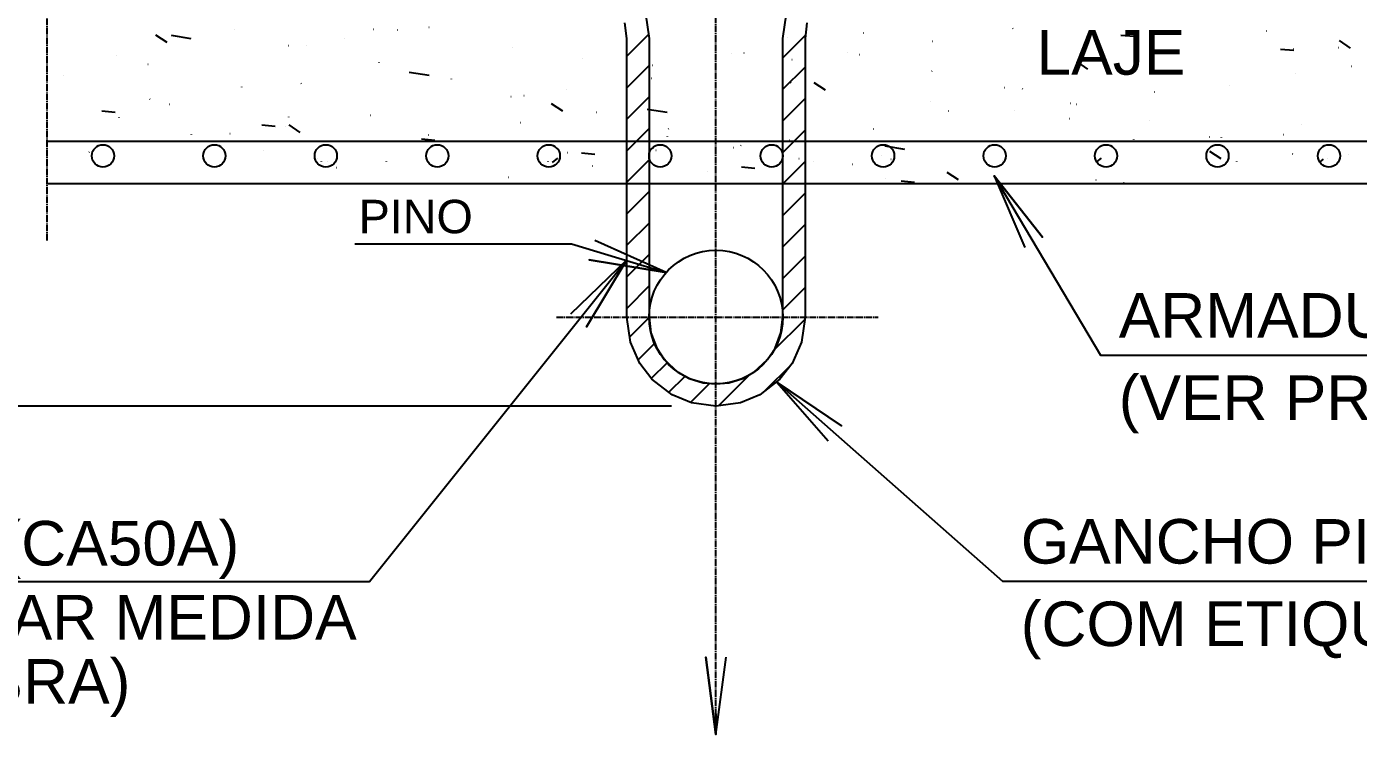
# Model space of a CAD drawing. Extents: x 0 to 5945, y 0 to 4205.
# Drawn here: x 4344.3 to 4643, y 1210 to 1368.8 of the extents above; entities that cross this region are included whole.
import ezdxf

# ---------------------------------------------------------------- set-up
doc = ezdxf.new("R2010")
doc.units = 0
doc.header["$MEASUREMENT"] = 0
doc.linetypes.add('ESTILO_TQS_0007', pattern=[2.1, 1.5, -0.2, 0.2, -0.2])
for name, color, linetype in [('MTH-230', 1, 'CONTINUOUS'), ('MTH-COTAS7', 31, 'CONTINUOUS'), ('MTH-EIXO-217', 8, 'CONTINUOUS'), ('MTH-HACHURA-PILAR', 1, 'CONTINUOUS'), ('MTH-LINHA-CORTE', 5, 'CONTINUOUS'), ('MTH-LINHAS-GERAIS', 7, 'CONTINUOUS'), ('MTH-TIT1-PILAR', 5, 'CONTINUOUS'), ('MTH-TXT2', 5, 'CONTINUOUS')]:
    doc.layers.add(name, color=color, linetype=linetype)
doc.styles.add('TQS_ARIAL', font='arial.ttf')

msp = doc.modelspace()

# ---------------------------------------------------------------- linework, layer by layer
at = {"layer": 'MTH-230', "linetype": 'Continuous'}
for p, q in [((4348.922325, 1368.316414), (4348.922325, 1368.316414)), ((4390.896058, 1368.167666), (4390.935726, 1368.198104)), ((4422.182892, 1368.102926), (4422.140722, 1368.129791)), ((4434.516489, 1368.652721), (4434.566061, 1368.659247)), ((4565.57734, 1368.291444), (4565.540476, 1368.325224)), ((4375.804732, 1365.1732), (4373.317619, 1366.850779)), ((4381.225496, 1366.063903), (4376.778659, 1366.753566)), ((4415.579892, 1366.15967), (4415.629464, 1366.166197)), ((4427.475014, 1367.939581), (4427.43815, 1367.973361)), ((4478.922325, 1362.128737), (4483.792351, 1366.998763)), ((4513.922325, 1361.773398), (4519.013397, 1366.86447)), ((4514.882787, 1366.237048), (4514.922455, 1366.267486)), ((4532.056299, 1367.282987), (4532.019435, 1367.316766)), ((4547.425226, 1365.52854), (4547.474798, 1365.535067)), ((4592.703041, 1366.520293), (4589.714457, 1366.78176)), ((4597.307724, 1367.670738), (4597.265554, 1367.697603)), ((4622.33711, 1367.798833), (4622.376777, 1367.829271)), ((4641.271472, 1363.967285), (4638.78436, 1365.644864)), ((4364.414229, 1362.274479), (4364.377365, 1362.308258)), ((4403.0629, 1364.511777), (4403.112473, 1364.518304)), ((4407.130957, 1364.446978), (4407.170625, 1364.477416)), ((4453.315313, 1364.145763), (4453.273143, 1364.172628)), ((4502.516555, 1362.626342), (4502.479691, 1362.660122)), ((4505.24861, 1362.813357), (4505.20644, 1362.840221)), ((4528.488629, 1363.03549), (4528.538201, 1363.042017)), ((4531.117686, 1362.516361), (4531.157353, 1362.546799)), ((4628.56605, 1363.382686), (4625.577466, 1363.644153)), ((4628.440145, 1363.713575), (4628.397975, 1363.74044)), ((4638.572008, 1364.078145), (4638.611676, 1364.108583)), ((4371.485381, 1360.354518), (4371.534954, 1360.361044)), ((4423.365856, 1360.726291), (4423.405523, 1360.756729)), ((4468.995514, 1361.617885), (4468.95865, 1361.651664)), ((4478.922325, 1355.057669), (4483.941766, 1360.07711)), ((4484.658582, 1360.054275), (4484.616412, 1360.08114)), ((4513.922325, 1354.70233), (4518.922325, 1359.70233)), ((4515.971638, 1361.387597), (4516.02121, 1361.394123)), ((4582.366125, 1359.236028), (4579.879013, 1360.913606)), ((4641.397366, 1359.91131), (4641.446938, 1359.917836)), ((4348.922325, 1357.384035), (4348.922325, 1357.384035)), ((4348.922325, 1357.384035), (4348.922325, 1357.384035)), ((4348.922325, 1357.384035), (4348.922325, 1357.384035)), ((4352.548785, 1357.861468), (4352.598357, 1357.867994)), ((4434.587549, 1357.787953), (4430.140711, 1358.477615)), ((4439.45577, 1356.96124), (4439.418906, 1356.99502)), ((4439.600754, 1357.005603), (4439.640422, 1357.036041)), ((4484.394119, 1357.230338), (4484.443691, 1357.236864)), ((4523.460778, 1354.50477), (4520.973666, 1356.182349)), ((4547.352584, 1358.795673), (4547.392252, 1358.826111)), ((4628.880375, 1358.263417), (4628.929947, 1358.269943)), ((4392.599468, 1355.196893), (4392.557298, 1355.223758)), ((4405.934729, 1355.952783), (4405.897865, 1355.986562)), ((4455.835653, 1353.284916), (4455.875321, 1353.315354)), ((4465.457522, 1354.737288), (4465.507094, 1354.743814)), ((4515.791003, 1356.097111), (4515.748833, 1356.123976)), ((4563.587483, 1355.074986), (4563.627151, 1355.105424)), ((4567.7243, 1354.764705), (4567.68213, 1354.79157)), ((4597.302856, 1354.106158), (4597.352428, 1354.112684)), ((4614.212566, 1355.450302), (4614.175703, 1355.484082)), ((4348.922325, 1352.138251), (4348.922325, 1352.138251)), ((4372.00944, 1352.437811), (4371.96727, 1352.464676)), ((4376.394986, 1351.296138), (4376.358122, 1351.329918)), ((4452.940531, 1353.089394), (4452.990103, 1353.095921)), ((4464.555432, 1349.773513), (4462.068319, 1351.451092)), ((4478.922325, 1347.986601), (4483.964533, 1353.028809)), ((4487.949601, 1349.512002), (4483.502763, 1350.201665)), ((4513.922325, 1347.631262), (4518.922325, 1352.631262)), ((4547.134272, 1352.005623), (4547.092102, 1352.032488)), ((4578.366259, 1351.613107), (4578.415831, 1351.619634)), ((4579.822382, 1351.354298), (4579.862049, 1351.384736)), ((4364.161977, 1349.512397), (4361.173393, 1349.773864)), ((4365.032739, 1348.322043), (4365.072407, 1348.352481)), ((4403.141861, 1348.480648), (4403.099691, 1348.507513)), ((4421.363012, 1348.932135), (4421.412584, 1348.938661)), ((4455.075158, 1347.148242), (4455.032988, 1347.175107)), ((4472.070552, 1349.564228), (4472.110219, 1349.594666)), ((4551.151782, 1349.7852), (4551.114918, 1349.81898)), ((4565.849268, 1349.965214), (4565.89884, 1349.97174)), ((4578.266693, 1348.04846), (4578.224524, 1348.075325)), ((4596.05728, 1347.633611), (4596.096948, 1347.664049)), ((4381.267638, 1344.601356), (4381.307306, 1344.631794)), ((4389.909423, 1344.791192), (4389.958996, 1344.797718)), ((4400.024986, 1346.37479), (4397.036402, 1346.636257)), ((4402.426415, 1346.439085), (4402.475987, 1346.445611)), ((4405.650085, 1345.042256), (4403.162972, 1346.719835)), ((4434.48513, 1344.38916), (4434.44296, 1344.416025)), ((4478.922325, 1340.915533), (4483.9873, 1345.980509)), ((4488.30545, 1345.84354), (4488.345118, 1345.873978)), ((4513.922325, 1340.560194), (4518.922325, 1345.560194)), ((4534.271749, 1345.807955), (4534.321321, 1345.814481)), ((4626.193323, 1344.471961), (4626.156459, 1344.505741)), ((4630.19999, 1346.716053), (4630.157821, 1346.742918)), ((4435.887995, 1343.237183), (4432.899411, 1343.498651)), ((4488.090997, 1344.120098), (4488.054133, 1344.153878)), ((4502.818161, 1341.667011), (4502.867733, 1341.673538)), ((4504.540349, 1342.122853), (4504.580017, 1342.153291)), ((4515.335152, 1343.314905), (4515.384724, 1343.321431)), ((4541.311654, 1341.236051), (4536.864816, 1341.925714)), ((4592.672282, 1343.463504), (4592.635418, 1343.497284)), ((4609.609962, 1343.956972), (4609.567793, 1343.983837)), ((4612.292179, 1343.912923), (4612.331847, 1343.943361)), ((4348.922325, 1339.395138), (4348.922325, 1339.395138)), ((4358.331905, 1340.633932), (4358.381477, 1340.640459)), ((4397.502537, 1340.880668), (4397.542204, 1340.911106)), ((4425.030212, 1338.454996), (4424.993348, 1338.488776)), ((4465.617551, 1340.431996), (4465.575381, 1340.458861)), ((4471.751005, 1340.099577), (4468.76242, 1340.361044)), ((4478.922325, 1333.844466), (4484.010068, 1338.932208)), ((4513.922325, 1333.489127), (4518.922325, 1338.489127)), ((4517.550848, 1339.09959), (4517.508679, 1339.126455)), ((4520.775247, 1338.402165), (4520.814915, 1338.432603)), ((4563.132538, 1338.806859), (4563.095675, 1338.840639)), ((4612.211478, 1339.105083), (4609.724365, 1340.782662)), ((4615.726898, 1338.542831), (4615.77647, 1338.549358)), ((4628.243889, 1340.190724), (4628.293462, 1340.197251)), ((4628.527078, 1340.192235), (4628.566745, 1340.222673)), ((4640.742383, 1339.999808), (4640.700214, 1340.026673)), ((4348.922325, 1335.960087), (4348.922325, 1335.960087)), ((4348.922325, 1335.960087), (4348.922325, 1335.960087)), ((4348.922325, 1335.960087), (4348.922325, 1335.960087)), ((4413.737435, 1337.15998), (4413.777103, 1337.190419)), ((4471.240642, 1337.509752), (4471.290214, 1337.516279)), ((4496.96082, 1336.340508), (4496.918651, 1336.367373)), ((4507.614014, 1336.96197), (4504.62543, 1337.223437)), ((4529.611497, 1337.798402), (4529.574633, 1337.832182)), ((4553.306131, 1334.373826), (4550.819018, 1336.051405)), ((4351.743939, 1333.595606), (4351.743939, 1333.595606)), ((4356.700716, 1333.595606), (4356.700716, 1333.595606)), ((4361.090147, 1333.595606), (4361.090147, 1333.595606)), ((4361.090147, 1333.595606), (4361.090147, 1333.595606)), ((4366.924667, 1333.595606), (4366.924667, 1333.595606)), ((4366.924667, 1333.595606), (4366.924667, 1333.595606)), ((4366.924667, 1333.595606), (4366.924667, 1333.595606)), ((4376.664858, 1333.595606), (4376.664858, 1333.595606)), ((4376.664858, 1333.595606), (4376.664858, 1333.595606)), ((4376.664858, 1333.595606), (4376.664858, 1333.595606)), ((4388.00846, 1333.595606), (4388.00846, 1333.595606)), ((4388.00846, 1333.595606), (4388.00846, 1333.595606)), ((4388.00846, 1333.595606), (4388.00846, 1333.595606)), ((4395.711726, 1333.595606), (4395.711726, 1333.595606)), ((4395.711726, 1333.595606), (4395.711726, 1333.595606)), ((4395.711726, 1333.595606), (4395.711726, 1333.595606)), ((4401.585777, 1333.595606), (4401.585777, 1333.595606)), ((4401.585777, 1333.595606), (4401.585777, 1333.595606)), ((4409.092253, 1333.595606), (4409.092253, 1333.595606)), ((4409.092253, 1333.595606), (4409.092253, 1333.595606)), ((4409.092253, 1333.595606), (4409.092253, 1333.595606)), ((4422.62044, 1333.595606), (4422.62044, 1333.595606)), ((4426.506696, 1333.595606), (4426.506696, 1333.595606)), ((4426.506696, 1333.595606), (4426.506696, 1333.595606)), ((4426.506696, 1333.595606), (4426.506696, 1333.595606)), ((4430.176046, 1333.595606), (4430.176046, 1333.595606)), ((4430.333306, 1333.595606), (4430.333306, 1333.595606)), ((4441.509753, 1333.595606), (4441.509753, 1333.595606)), ((4441.509753, 1333.595606), (4441.509753, 1333.595606)), ((4441.509753, 1333.595606), (4441.509753, 1333.595606)), ((4451.259839, 1333.595606), (4451.259839, 1333.595606)), ((4451.427615, 1333.595606), (4451.427615, 1333.595606)), ((4451.427615, 1333.595606), (4451.427615, 1333.595606)), ((4452.304045, 1335.016702), (4452.353617, 1335.023228)), ((4464.954885, 1333.595606), (4464.954885, 1333.595606)), ((4464.954885, 1333.595606), (4464.954885, 1333.595606)), ((4464.954885, 1333.595606), (4464.954885, 1333.595606)), ((4472.343632, 1333.595606), (4472.343632, 1333.595606)), ((4476.348534, 1333.595606), (4476.348534, 1333.595606)), ((4476.348534, 1333.595606), (4476.348534, 1333.595606)), ((4476.348534, 1333.595606), (4476.348534, 1333.595606)), ((4488.540165, 1333.595606), (4488.540165, 1333.595606)), ((4493.427425, 1333.595606), (4493.427425, 1333.595606)), ((4499.576464, 1333.595606), (4499.576464, 1333.595606)), ((4501.269453, 1333.595606), (4501.269453, 1333.595606)), ((4501.269453, 1333.595606), (4501.269453, 1333.595606)), ((4514.511218, 1333.595606), (4514.511218, 1333.595606)), ((4526.190372, 1333.595606), (4526.190372, 1333.595606)), ((4534.198044, 1333.595606), (4534.198044, 1333.595606)), ((4534.198044, 1333.595606), (4534.198044, 1333.595606)), ((4535.595011, 1333.595606), (4535.595011, 1333.595606)), ((4537.010146, 1334.681478), (4537.049814, 1334.711916)), ((4543.477023, 1333.824363), (4540.488439, 1334.08583)), ((4546.091723, 1333.595606), (4546.091723, 1333.595606)), ((4551.111291, 1333.595606), (4551.111291, 1333.595606)), ((4551.111291, 1333.595606), (4551.111291, 1333.595606)), ((4551.111291, 1333.595606), (4551.111291, 1333.595606)), ((4554.459889, 1333.595606), (4554.459889, 1333.595606)), ((4556.678804, 1333.595606), (4556.678804, 1333.595606)), ((4556.678804, 1333.595606), (4556.678804, 1333.595606)), ((4568.819623, 1333.595606), (4568.819623, 1333.595606)), ((4568.819623, 1333.595606), (4568.819623, 1333.595606)), ((4568.819623, 1333.595606), (4568.819623, 1333.595606)), ((4576.03221, 1333.595606), (4576.03221, 1333.595606)), ((4576.03221, 1333.595606), (4576.03221, 1333.595606)), ((4577.762597, 1333.595606), (4577.762597, 1333.595606)), ((4577.762597, 1333.595606), (4577.762597, 1333.595606)), ((4578.148995, 1333.595606), (4578.148995, 1333.595606)), ((4584.149379, 1334.385572), (4584.198951, 1334.392098)), ((4590.576062, 1333.595606), (4590.226868, 1333.649763)), ((4598.84639, 1333.595606), (4598.84639, 1333.595606)), ((4598.84639, 1333.595606), (4598.84639, 1333.595606)), ((4600.953129, 1333.595606), (4600.953129, 1333.595606)), ((4600.953129, 1333.595606), (4600.953129, 1333.595606)), ((4600.953129, 1333.595606), (4600.953129, 1333.595606)), ((4603.441203, 1333.595606), (4603.441203, 1333.595606)), ((4603.441203, 1333.595606), (4603.441203, 1333.595606)), ((4619.930183, 1333.595606), (4619.930183, 1333.595606)), ((4619.930183, 1333.595606), (4619.930183, 1333.595606)), ((4620.379613, 1333.595606), (4620.379613, 1333.595606)), ((4625.874048, 1333.595606), (4625.874048, 1333.595606)), ((4625.874048, 1333.595606), (4625.874048, 1333.595606)), ((4638.062782, 1333.595606), (4638.062782, 1333.595606)), ((4638.062782, 1333.595606), (4638.062782, 1333.595606)), ((4638.062782, 1333.595606), (4638.062782, 1333.595606)), ((4641.013976, 1333.595606), (4641.013976, 1333.595606)), ((4641.013976, 1333.595606), (4641.013976, 1333.595606)), ((4478.922325, 1326.773398), (4484.032835, 1331.883908)), ((4513.922325, 1326.418059), (4518.922325, 1331.418059)), ((4478.922325, 1319.70233), (4484.055602, 1324.835607)), ((4513.922325, 1319.346991), (4518.922325, 1324.346991)), ((4478.922325, 1312.631262), (4484.078369, 1317.787307)), ((4513.922325, 1312.275923), (4518.922325, 1317.275923)), ((4478.922325, 1305.560194), (4484.101137, 1310.739006)), ((4513.922325, 1305.204855), (4518.922325, 1310.204855)), ((4479.564751, 1299.131553), (4484.123904, 1303.690705)), ((4511.789095, 1296.000557), (4518.844692, 1303.056154)), ((4481.490012, 1293.985745), (4485.226586, 1297.72232)), ((4484.427701, 1289.852367), (4488.018517, 1293.443183)), ((4499.459566, 1283.671028), (4506.532808, 1290.74427)), ((4509.993745, 1287.134139), (4515.837672, 1292.978066)), ((4488.375706, 1286.729304), (4492.00482, 1290.358418)), ((4493.18335, 1284.46588), (4497.454752, 1288.737283))]:
    msp.add_line(p, q, dxfattribs=at)
at = {"layer": 'MTH-COTAS7', "linetype": 'Continuous'}
msp.add_line((4488.922325, 1283.595606), (4274.449601, 1283.595606), dxfattribs=at)
for points in [[(4788.652194, 1294.958661), (4585.222349, 1294.958661), (4561.325098, 1335.266337), (4572.138235, 1321.506756), (4561.325098, 1335.266337), (4568.208544, 1319.176957)], [(4417.886822, 1320.033684), (4466.531903, 1320.033684), (4487.719105, 1313.569967), (4470.457382, 1316.447971), (4487.719105, 1313.569967), (4471.790443, 1320.817568)], [(4270.239092, 1244.261083), (4421.238817, 1244.261083), (4478.922325, 1316.420415), (4469.87292, 1301.441822), (4478.922325, 1316.420415), (4466.304526, 1304.294363)], [(4787.290843, 1244.261083), (4563.237698, 1244.261083), (4512.606148, 1289.009552), (4527.119352, 1279.231162), (4512.606148, 1289.009552), (4524.093993, 1275.808059)], [(4498.922325, 1214.599176), (4498.922325, 1209.986237), (4496.638117, 1227.336522), (4498.922325, 1209.986237), (4501.206533, 1227.336522)]]:
    msp.add_lwpolyline(points, dxfattribs=at)
at = {"layer": 'MTH-EIXO-217', "linetype": 'ESTILO_TQS_0007'}
for p, q in [((4348.922325, 1320.762604), (4348.922325, 1446.428609)), ((4498.922325, 1209.986237), (4498.922325, 1422.397796)), ((4463.191551, 1303.595606), (4535.28471, 1303.595606))]:
    msp.add_line(p, q, dxfattribs=at)
at = {"layer": 'MTH-HACHURA-PILAR', "linetype": 'Continuous'}
for p, q in [((4513.395546, 1341.170061), (4513.398809, 1341.194847)), ((4359.073094, 1340.48039), (4359.073094, 1340.48039)), ((4359.073094, 1340.48039), (4359.073094, 1340.48039)), ((4359.073094, 1340.48039), (4359.073094, 1340.48039)), ((4359.073094, 1340.082262), (4359.073094, 1340.082262)), ((4384.073094, 1339.165205), (4384.073094, 1339.165205)), ((4384.073094, 1339.165205), (4384.073094, 1339.165205)), ((4384.073094, 1339.165205), (4384.073094, 1339.165205)), ((4409.469679, 1338.436764), (4409.469679, 1338.436764)), ((4409.575074, 1339.237317), (4409.578337, 1339.262103)), ((4410.418837, 1338.542453), (4410.434056, 1338.562287)), ((4411.707525, 1338.43406), (4411.731933, 1338.439471)), ((4434.174677, 1338.788333), (4434.174677, 1338.788333)), ((4434.429626, 1338.484496), (4434.429626, 1338.484496)), ((4459.198333, 1340.76875), (4459.198333, 1340.76875)), ((4461.266515, 1338.54178), (4461.269778, 1338.566566)), ((4462.273906, 1338.306526), (4463.422973, 1339.270708)), ((4484.220013, 1340.794589), (4484.220013, 1340.794589)), ((4485.469121, 1341.071509), (4485.493529, 1341.07692)), ((4509.073094, 1339.446832), (4509.073094, 1339.446832)), ((4509.073094, 1339.446832), (4509.073094, 1339.446832)), ((4509.073094, 1339.446832), (4509.073094, 1339.446832)), ((4509.314081, 1338.622198), (4509.314081, 1338.622198)), ((4509.314081, 1338.622198), (4509.314081, 1338.622198)), ((4534.073094, 1339.7032), (4534.073094, 1339.7032)), ((4534.073094, 1339.7032), (4534.073094, 1339.7032)), ((4534.073094, 1339.7032), (4534.073094, 1339.7032)), ((4534.214229, 1338.741197), (4534.214229, 1338.741197)), ((4534.214229, 1338.741197), (4534.214229, 1338.741197)), ((4534.623342, 1338.253635), (4534.623342, 1338.253635)), ((4534.623342, 1338.253635), (4534.623342, 1338.253635)), ((4535.956092, 1339.785414), (4535.981068, 1339.786504)), ((4538.182751, 1339.042737), (4538.207159, 1339.048148)), ((4559.225718, 1340.801388), (4559.225718, 1340.801388)), ((4559.225718, 1340.801388), (4559.225718, 1340.801388)), ((4559.225718, 1340.801388), (4559.225718, 1340.801388)), ((4584.395837, 1338.524765), (4585.367101, 1339.235212)), ((4609.510333, 1341.140578), (4609.510333, 1341.140578)), ((4609.510333, 1341.140578), (4609.510333, 1341.140578)), ((4634.073094, 1339.72846), (4634.073094, 1339.72846)), ((4634.073094, 1339.72846), (4634.073094, 1339.72846)), ((4634.073094, 1339.72846), (4634.073094, 1339.72846)), ((4634.469669, 1338.436776), (4635.189359, 1339.040668)), ((4636.108347, 1339.105161), (4636.11161, 1339.129947)), ((4385.582941, 1337.52698), (4385.582941, 1337.52698)), ((4387.090493, 1337.437554), (4387.090493, 1337.437554)), ((4387.090493, 1337.437554), (4387.090493, 1337.437554)), ((4387.090493, 1337.437554), (4387.090493, 1337.437554)), ((4409.822591, 1338.01618), (4409.822591, 1338.01618)), ((4409.822591, 1338.01618), (4409.822591, 1338.01618)), ((4409.822591, 1338.01618), (4409.822591, 1338.01618)), ((4409.923101, 1337.896397), (4409.923101, 1337.896397)), ((4409.923101, 1337.896397), (4409.923101, 1337.896397)), ((4435.249157, 1337.585835), (4435.249157, 1337.585835)), ((4435.249157, 1337.585835), (4435.249157, 1337.585835)), ((4435.249157, 1337.585835), (4435.249157, 1337.585835)), ((4461.120437, 1337.432205), (4461.120437, 1337.432205)), ((4461.120437, 1337.432205), (4461.120437, 1337.432205)), ((4461.212569, 1337.415959), (4461.212569, 1337.415959)), ((4487.006243, 1337.388912), (4487.006243, 1337.388912)), ((4487.006243, 1337.388912), (4487.006243, 1337.388912)), ((4487.006243, 1337.388912), (4487.006243, 1337.388912)), ((4510.775895, 1337.492957), (4510.775895, 1337.492957)), ((4510.775895, 1337.492957), (4510.775895, 1337.492957)), ((4512.971085, 1337.945964), (4512.971085, 1337.945964)), ((4512.971085, 1337.945964), (4512.971085, 1337.945964)), ((4512.971085, 1337.945964), (4512.971085, 1337.945964)), ((4536.083272, 1337.438758), (4536.083272, 1337.438758)), ((4610.03945, 1337.757737), (4610.03945, 1337.757737)), ((4611.474669, 1337.369744), (4611.474669, 1337.369744)), ((4611.799734, 1337.312426), (4611.799734, 1337.312426)), ((4634.821378, 1338.017625), (4634.821378, 1338.017625)), ((4634.821378, 1338.017625), (4634.821378, 1338.017625)), ((4635.89337, 1337.472243), (4635.89337, 1337.472243)), ((4635.89337, 1337.472243), (4635.89337, 1337.472243))]:
    msp.add_line(p, q, dxfattribs=at)
at = {"layer": 'MTH-LINHA-CORTE', "linetype": 'Continuous'}
for p, q in [((4483.110719, 1371.735245), (4483.922325, 1366.095606)), ((4513.922325, 1366.095606), (4514.733931, 1371.735245)), ((4478.922325, 1366.095606), (4478.507233, 1369.599954)), ((4519.337417, 1369.599954), (4518.922325, 1366.095606)), ((4478.922325, 1303.595606), (4478.922325, 1366.095606)), ((4483.922325, 1366.095606), (4483.922325, 1303.595606)), ((4513.922325, 1303.595606), (4513.922325, 1366.095606)), ((4518.922325, 1366.095606), (4518.922325, 1303.595606)), ((4479.733931, 1297.955967), (4478.922325, 1303.595606)), ((4483.922325, 1303.595606), (4484.337417, 1300.091259)), ((4513.507233, 1300.091259), (4513.922325, 1303.595606)), ((4518.922325, 1303.595606), (4518.110719, 1297.955967)), ((4484.337417, 1300.091259), (4485.633671, 1296.637757)), ((4512.210979, 1296.637757), (4513.507233, 1300.091259)), ((4481.840828, 1293.192603), (4479.733931, 1297.955967)), ((4485.633671, 1296.637757), (4487.328026, 1294.078663)), ((4510.516625, 1294.078663), (4512.210979, 1296.637757)), ((4518.110719, 1297.955967), (4516.003822, 1293.192603)), ((4487.328026, 1294.078663), (4490.398483, 1291.252831)), ((4507.446167, 1291.252831), (4510.516625, 1294.078663)), ((4484.576871, 1289.659755), (4481.840828, 1293.192603)), ((4490.398483, 1291.252831), (4492.919585, 1289.849075)), ((4504.925065, 1289.849075), (4507.446167, 1291.252831)), ((4516.003822, 1293.192603), (4513.267779, 1289.659755)), ((4489.084797, 1286.182306), (4484.576871, 1289.659755)), ((4492.919585, 1289.849075), (4496.052933, 1288.872611)), ((4496.052933, 1288.872611), (4498.922325, 1288.595606)), ((4498.922325, 1288.595606), (4501.791717, 1288.872611)), ((4501.791717, 1288.872611), (4504.925065, 1289.849075)), ((4513.267779, 1289.659755), (4508.759853, 1286.182306)), ((4493.415375, 1284.368711), (4489.084797, 1286.182306)), ((4508.759853, 1286.182306), (4504.429276, 1284.368711)), ((4498.922325, 1283.595606), (4493.415375, 1284.368711)), ((4504.429276, 1284.368711), (4498.922325, 1283.595606))]:
    msp.add_line(p, q, dxfattribs=at)
at = {"layer": 'MTH-LINHAS-GERAIS', "linetype": 'Continuous'}
msp.add_line((4348.922325, 1333.595606), (4648.922325, 1333.595606), dxfattribs=at)
msp.add_circle((4498.922325, 1303.595606), 15, dxfattribs=at)
at = {"layer": 'MTH-TIT1-PILAR', "linetype": 'Continuous'}
msp.add_line((4348.922325, 1343.095606), (4648.922325, 1343.095606), dxfattribs=at)
for centre in [(4361.422325, 1339.764446), (4386.422325, 1339.764446), (4411.422325, 1339.764446), (4436.422325, 1339.764446), (4461.422325, 1339.764446), (4486.422325, 1339.764446), (4511.422325, 1339.764446), (4536.422325, 1339.764446), (4561.422325, 1339.764446), (4586.422325, 1339.764446), (4611.422325, 1339.764446), (4636.422325, 1339.764446)]:
    msp.add_circle(centre, 2.5, dxfattribs=at)

# ---------------------------------------------------------------- texts
at = {"layer": 'MTH-LINHA-CORTE', "linetype": 'Continuous', "style": 'TQS_ARIAL'}
for s, height, p in [('PINO', 7.5, (4418.778997, 1322.412032)), ('ARMADURA INFERIOR DA LAJE', 10, (4589.269725, 1298.987155)), ('(VER PROJETO ESTRUTURAL)', 10, (4589.269725, 1280.498389)), ('N1 1 %%c 16 (CA50A)', 10, (4270.89603, 1247.870386)), ('GANCHO PINTADO DE AMARELO', 10, (4567.285074, 1248.289577)), ('(CONFIRMAR MEDIDA', 10, (4270.89603, 1231.270097)), ('(COM ETIQUETA DE CARGA MÁXIMA)', 10, (4567.285074, 1229.800812)), ('NA OBRA)', 10, (4300.065289, 1216.872619))]:
    msp.add_text(s, height=height, dxfattribs=at).set_placement(p)
at = {"layer": 'MTH-TXT2', "linetype": 'Continuous', "style": 'TQS_ARIAL'}
msp.add_text('LAJE', height=10, dxfattribs=at).set_placement((4570.83178, 1357.977169))

doc.saveas('drawing.dxf')
